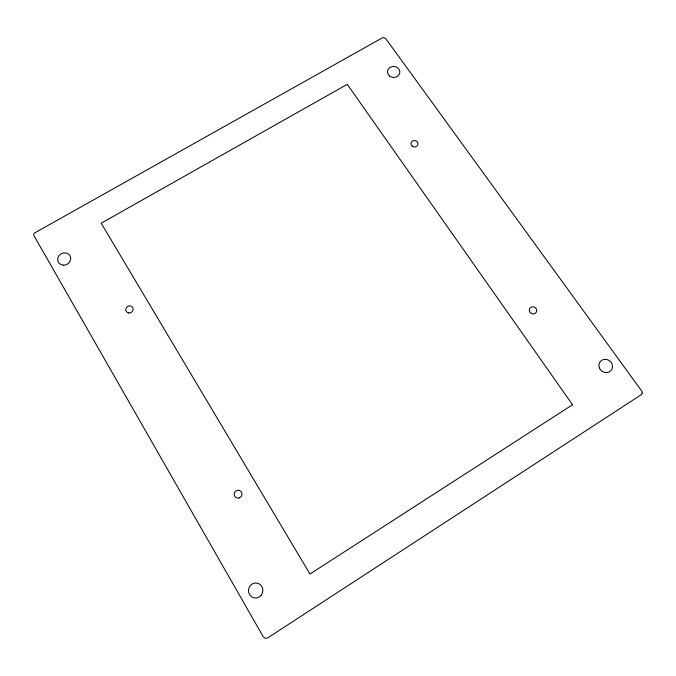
<?xml version="1.0" encoding="UTF-8"?>
<svg xmlns="http://www.w3.org/2000/svg" width="676" height="676" viewBox="0 0 676 676"><rect width="100%" height="100%" fill="white"/><g stroke="black" fill="none" stroke-linecap="round" stroke-linejoin="round"><path stroke-width="1.01" d="M642.2 393.06L641.473 394.564L267.738 637.899L265.279 638.321L263.277 636.8L33.893 235.535A2.958 2.653 -27 0 1 34.408 233.076L382.455 37.797L383.774 37.628L385.819 38.735L641.93 391.345L642.2 393.06M572.538 404.755L309.971 574.017L101.18 223.207L347.27 84.339L572.538 404.755M599.367 367.905A7.005 6.447 35.1 0 0 611.062 370.473A7.005 6.447 35.1 0 0 606.718 359.488A7.005 6.447 35.1 0 0 599.367 367.905M412.166 146.109A3.524 3.211 6.4 0 0 417.954 144.461A3.524 3.211 6.4 0 0 413.391 140.684A3.524 3.211 6.4 0 0 412.166 146.109M389.537 75.999A6.194 5.518 3.5 0 0 399.727 73.152A6.194 5.518 3.5 0 0 391.75 66.662A6.194 5.518 3.5 0 0 389.537 75.999M529.722 311.873A3.769 3.515 26.4 0 0 536.161 312.405A3.769 3.515 26.4 0 0 533.119 306.811A3.769 3.515 26.4 0 0 529.722 311.873M260.851 595.64A7.537 7.191 -76.5 0 0 257.463 583.177A7.537 7.191 -76.5 0 0 248.743 592.7A7.537 7.191 -76.5 0 0 260.851 595.64M239.135 497.958A3.988 3.87 -59.3 0 0 240.833 491.275A3.988 3.87 -59.3 0 0 234.319 493.286A3.988 3.87 -59.3 0 0 239.135 497.958M63.341 265.203A6.676 6.059 -27.5 0 0 70.236 256.196A6.676 6.059 -27.5 0 0 58.989 255.655A6.676 6.059 -27.5 0 0 63.341 265.203M128.668 312.954A3.752 3.49 -28.3 0 0 132.978 308.163A3.752 3.49 -28.3 0 0 126.725 307.217A3.752 3.49 -28.3 0 0 128.668 312.954"/></g></svg>
